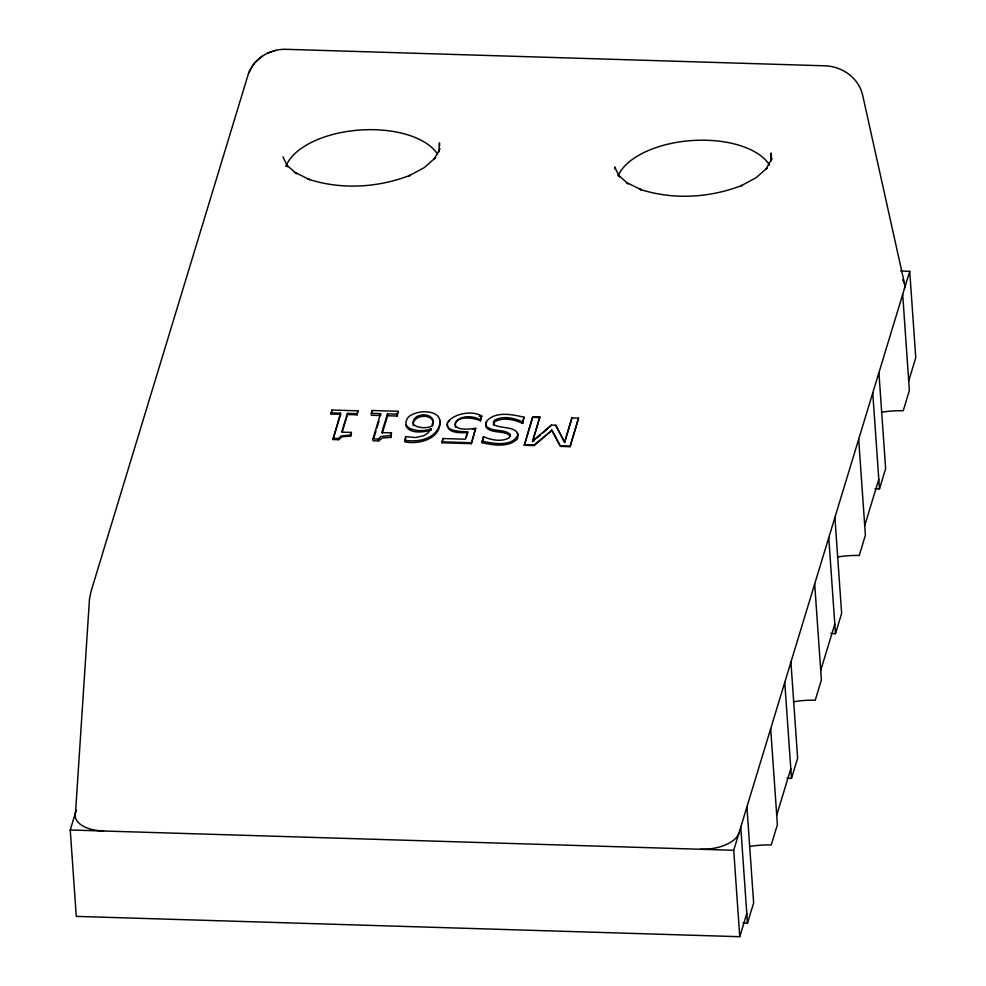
<?xml version="1.0" encoding="UTF-8"?>
<svg xmlns="http://www.w3.org/2000/svg" width="986" height="986" viewBox="0 0 986 986"><rect width="100%" height="100%" fill="white"/><g stroke="black" fill="none" stroke-linecap="round" stroke-linejoin="round"><path stroke-width="1.48" d="M493.37 425.102L494.775 421.7C503.378 416.93 514.31 419.592 522.703 423.413L524.022 417.214C512.079 414.428 494.023 410.607 485.765 422.39L485.778 426.346L487.084 428.405C493.801 433.741 504.487 430.155 510.538 436.095M438.955 151.906L439.423 142.847L439.633 145.792M770.769 160.545L771.163 153.003L771.582 159.029M447.496 423.697C446.325 433.791 460.918 432.62 467.66 432.731L467.598 431.782C423.943 431.572 460.092 404.494 481.636 415.833L480.502 420.751C473.095 417.312 453.252 415.007 455.483 427.308M518.143 434.456C512.597 447.361 493.283 443.552 482.154 441.161L483.51 436.712C491.348 440.064 501.135 442.122 509.096 437.932L510.44 434.555C504.376 428.614 493.69 432.201 486.973 426.864L485.667 424.818M433.027 421.675L431.831 426.063C425.644 429.674 405.899 427.394 415.821 417.263C422.402 412.197 436.86 415.18 432.607 425.841M250.949 69.032L248.521 73.383L91.156 591.033L89.492 598.958L75.552 812.513A33.832 17.378 -4 0 0 103.592 831.001M746.796 913.541L739.759 936.7L76.279 916.388L70.24 829.978L76.415 809.666M331.05 412.887L340.527 413.171L340.601 414.33L331.136 414.034L331.925 410.028L357.967 410.829L357.178 414.835L347.491 414.539L342.228 431.843M331.136 414.034L331.925 410.028M357.967 410.829L357.092 413.676L347.417 413.38L341.711 432.127L351.398 432.423L350.708 436.132L342.364 436.699L338.506 439.707L332.948 439.534L340.527 413.171M332.948 439.534L340.601 414.33M350.708 436.132L351.398 432.423M371.106 413.344L380.571 413.639L380.707 415.55L371.241 415.266L371.969 410.484L398.011 411.285L397.284 416.055L387.597 415.759L382.334 433.064M398.011 411.285L397.148 414.145L387.461 413.849L381.767 432.583L391.454 432.879L390.813 437.365L382.469 437.932L378.612 440.927L373.053 440.754L372.918 438.832L380.571 413.639M373.904 437.957L376.023 430.956M376.874 428.158L379.006 421.158M390.813 437.365L391.454 432.879M404.642 440.224L405.727 436.638L415.747 437.562L424.029 435.578L428.183 432.755L431.018 428.737C422.784 433.002 398.134 430.327 408.364 417.127A17.243 8.849 -4 0 1 415.845 413.134C424.781 409.942 443.515 411.803 439.473 425.336C434.974 439.534 417.497 442.381 404.642 440.224L404.741 441.765C419.087 445.006 441.58 438.597 439.916 420.566M405.11 440.569L405.838 438.178M481.636 415.833L480.441 419.789C457.652 408.056 439.374 434.074 475.634 428.306L471.333 443.675L442.024 442.776L442.948 438.524L465.33 439.214L467.598 431.782M442.024 442.776L442.948 438.524M466.156 437.698L467.66 432.731M471.333 443.675L475.634 428.306M524.022 417.214L522.605 421.872C514.199 418.052 503.279 415.402 494.664 420.159L493.333 422.033L494.085 424.806C501.282 429.181 522.025 425.558 517.206 439.164C507.901 447.607 493.493 445.315 482.265 442.702L483.51 436.712M524.269 444.723L534.129 445.019L551.79 430.426L534.178 445.598L524.305 445.29L532.773 416.758L539.872 416.967L532.588 441.642L534.806 439.768M524.305 445.29L532.773 416.758M539.872 416.967L532.551 441.062L551.445 425.102L555.759 425.225L564.584 442.048L571.905 417.953L578.548 418.15L570.081 446.695L560.393 446.399L551.79 430.426M570.081 446.695L578.548 418.15M739.759 936.7L733.72 850.289L909.721 271.323L900.625 271.039M776.721 815.114L790.797 768.797M820.722 670.381L834.797 624.064M864.722 525.637L878.797 479.319M908.722 380.892L915.76 357.733L909.721 271.323M742.902 922.945A95.346 48.967 -4 0 0 747.474 923.142L753.637 902.88L746.92 806.868M786.902 778.2A95.346 48.967 -4 0 0 791.475 778.398L797.637 758.135L790.92 662.124M830.902 633.468A95.346 48.967 -4 0 0 835.475 633.665L841.637 613.403L834.92 517.379M874.902 488.723A95.346 48.967 -4 0 0 879.475 488.92L885.625 468.658L878.92 372.634M770.818 161.1L771.767 158.808L765.826 169.419L767.33 167.731L756.176 177.665L740.696 186.021L741.965 185.405C709.587 198.001 672.859 200.072 639.692 189.238L641.27 189.756L626.603 182.533L628.193 183.901L618.259 174.966M485.876 423.931L486.69 422.316M252.009 67.184L254.215 63.227L258.283 59.616M440.027 148.652L434.086 159.264L435.59 157.575L424.436 167.509L408.956 175.865L410.225 175.249C377.848 187.845 341.119 189.916 307.952 179.082L309.53 179.6L294.863 172.377L296.466 173.746L286.519 164.81M248.521 73.383C254.228 58.334 269.868 48.98 285.681 49.3L824.629 65.803C841.736 66.148 858.301 77.524 862.503 94.52L904.643 284.227M338.506 439.707L338.42 438.548L340.971 436.009L350.622 434.974M378.612 440.927L378.476 439.004L381.027 436.478L390.678 435.442M448.396 421.761L449.875 419.987M259.256 58.753L262.658 55.721M537.037 437.883L540.377 435.06M542.596 433.187L551.445 425.102M267.379 53.17L271.803 51.728M273.097 51.284L276.08 50.311M429.699 430.599C421.996 432.312 408.82 434.05 405.579 424.855M473.292 429.415L475.708 429.267M532.81 417.325L539.909 417.546M372.918 438.832L378.476 439.004M332.861 438.376L338.42 438.548M441.95 441.814L471.259 442.714M551.741 429.847L560.356 445.82L570.044 446.116M70.24 829.978L733.72 850.289M479.27 416.252L481.71 416.782M517.231 433.421L517.97 434.629M619.479 177.012L614.697 166.954L615.252 169.395M282.957 156.799L287.739 166.856M432.94 421.121C429.304 412.875 411.926 415.772 413.208 425.595M902.683 294.481L909.388 390.493L903.225 410.755A56.091 28.804 -4 0 0 881.398 412.321M872.758 392.909L879.475 488.92M858.683 439.226L865.388 535.238L859.237 555.5A56.091 28.804 -4 0 0 837.397 557.053M828.758 537.641L835.475 633.665M814.683 583.958L821.387 679.983L815.237 700.245A56.091 28.804 -4 0 0 793.397 701.798M784.757 682.386L791.475 778.398M770.682 728.703L777.387 824.715L771.237 844.977A56.091 28.804 -4 0 0 749.409 846.543M740.757 827.131L747.474 923.142M571.905 417.953L564.621 442.628L555.759 425.225M522.605 421.872L522.703 423.413M522.099 421.86L522.21 423.388M482.154 441.161L482.265 442.702M480.441 419.789L480.502 420.751M479.935 419.777L479.997 420.739M431.018 428.737L431.116 430.266M397.148 414.145L397.284 416.055M387.461 413.849L387.597 415.759M371.969 410.484L372.104 412.407M357.092 413.676L357.178 414.835M347.417 413.38L347.491 414.539M739.032 832.825A33.832 17.378 -4 0 1 700.368 849.266M902.597 279.913A33.832 17.378 -4 0 1 904.408 288.787M618.136 175.779A78.523 40.327 -4 0 1 691.531 140.579A78.523 40.327 -4 0 1 769.437 164.97M285.841 166.56A78.523 40.327 -4 0 1 358.485 130.14A78.523 40.327 -4 0 1 437.673 154.432"/></g></svg>
